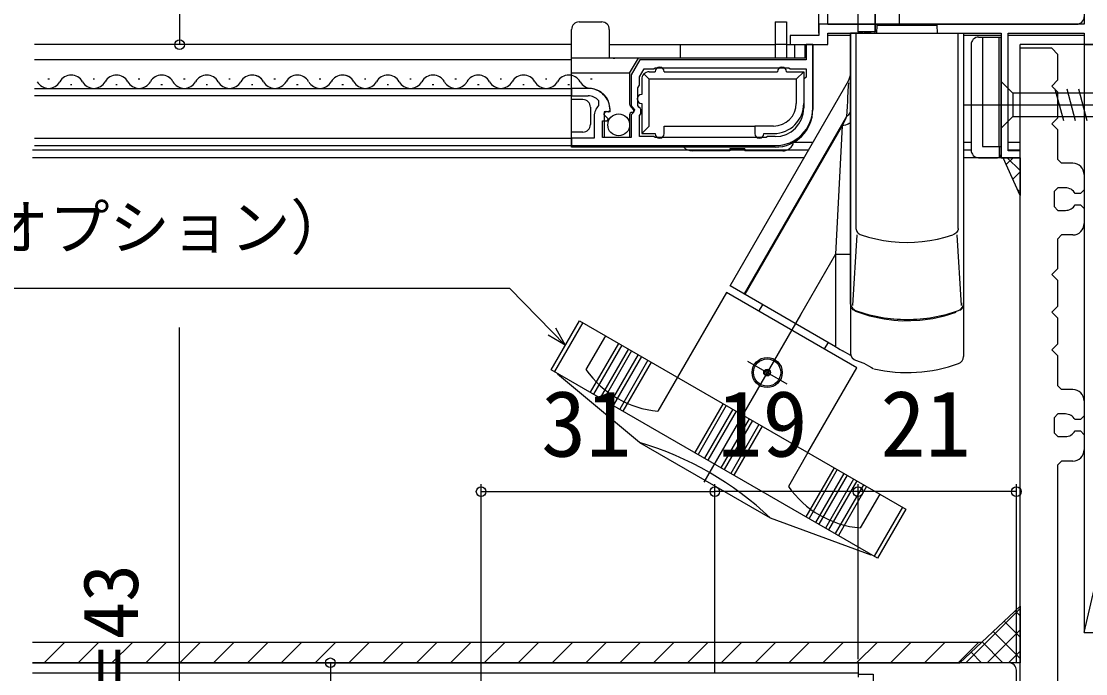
# Model space of a CAD drawing. Units: millimetres, scale not verified. Extents: x -525 to 525, y -782 to 777.
# Drawn here: x 173 to 314.2, y 193.1 to 279.6 of the extents above; entities that cross this region are included whole.
import ezdxf
from ezdxf.enums import TextEntityAlignment as Align

# ---------------------------------------------------------------- set-up
doc = ezdxf.new("R2010")
doc.units = ezdxf.units.MM
doc.header["$LTSCALE"] = 4
for name, color, linetype in [('0-2_YKK_11', 7, 'Continuous'), ('0-3_YKK_12', 2, 'Continuous'), ('0-4_YKK_13', 4, 'Continuous'), ('0-6_YKK_D', 6, 'Continuous'), ('0-8_YSS_K', 3, 'Continuous')]:
    doc.layers.add(name, color=color, linetype=linetype)
doc.styles.add('ＭＳ ゴシック', font='')
doc.styles.get('ＭＳ ゴシック').set_extended_font_data('MS Gothic')

msp = doc.modelspace()

# ---------------------------------------------------------------- linework, layer by layer
at = {"layer": '0-2_YKK_11'}
for p, q in [((249.588, 269.098), (249.578, 268.404)), ((246.001, 263.099), (273.001, 263.099)), ((305, 145.504), (305, 193.504))]:
    msp.add_line(p, q, dxfattribs=at)
for points in [[(275.95, 311.1), (314, 311.1), (314, 279.2), (278.8, 279.2), (278.8, 277.7), (275, 277.7), (275, 276.5), (280, 276.5), (280, 278), (303, 278), (303, 261.5), (305.5, 261.5), (305.5, 262.4), (303.9, 262.4), (303.9, 278), (314, 278), (314, 276.504), (323, 276.504)], [(278.001, 268.099), (278.001, 276.499), (277.101, 276.499), (277.101, 274.499), (255.056, 274.499), (253.901, 272.499), (253.901, 268.367), (254.354, 267.827), (254.201, 267.499), (253.901, 267.199), (253.901, 264.199), (250.101, 264.199), (250.101, 266.399), (250.735, 266.399), (250.837, 266.646), (250.26, 267.223), (250.53, 267.691), (250.849, 267.605), (251.101, 267.799)], [(255.001, 267.099), (255.201, 267.299), (255.201, 267.899), (255.08, 268.083), (254.938, 268.208), (254.801, 268.445), (254.801, 270.752), (255.001, 271.099), (255.001, 272.204), (255.633, 273.299), (256.901, 273.299), (257.074, 273.399)], [(257.074, 273.399), (274.828, 273.399), (275.001, 273.299), (277.101, 273.299), (277.101, 272.199), (276.801, 271.899), (276.801, 268.099)], [(248.201, 270.699), (246.001, 270.699), (246.001, 269.699), (248.201, 269.699)], [(249.001, 266.999), (249.001, 264.099), (246.001, 264.099), (246.001, 263.099)], [(273.001, 264.299), (272.001, 264.299), (271.828, 264.199), (257.074, 264.199), (256.901, 264.299), (255.001, 264.299), (255.001, 267.099)], [(304, 194.504), (284, 194.504), (284, 193.004), (286, 193.004), (286, 190.104), (290.3, 190.104), (290.3, 188.904), (291, 188.204), (291.8, 188.204), (291.8, 190.104), (297, 190.104), (297, 177.104), (291.8, 177.104), (291.8, 179.004), (291, 179.004), (290.3, 178.304), (290.3, 177.104), (284, 177.104), (284, 144.504), (304, 144.504)]]:
    msp.add_lwpolyline(points, dxfattribs=at)
for centre, radius, start, end in [((248.201, 267.799), 2.9, 359.99998, 90.00002), ((248.201, 267.799), 1.9, 43.13253, 90.00002), ((251.001, 266.999), 2, 135.34264, 180), ((273.001, 268.099), 3.8, 270, 359.99998), ((273.001, 268.099), 5, 270, 359.99998), ((304, 193.504), 1, 0.00001, 89.99999)]:
    msp.add_arc(centre, radius, start, end, dxfattribs=at)
at = {"layer": '0-3_YKK_12'}
for p, q in [((283.001, 277.7), (280, 277.7)), ((303, 277.7), (298.001, 277.7)), ((314, 277.7), (303.9, 277.7)), ((246.001, 276.5), (174.731, 276.5)), ((314, 276.5), (305.5, 276.5)), ((305.5, 261.5), (305.5, 276.5)), ((246.001, 274.5), (174.731, 274.5)), ((251.522, 274.7), (251.722, 274.7)), ((176.523, 271.96), (176.723, 271.96)), ((179.523, 271.2), (179.723, 271.2)), ((182.523, 271.96), (182.723, 271.96)), ((185.523, 271.2), (185.723, 271.2)), ((188.523, 271.96), (188.723, 271.96)), ((191.523, 271.2), (191.723, 271.2)), ((194.523, 271.96), (194.723, 271.96)), ((197.523, 271.2), (197.723, 271.2)), ((200.523, 271.96), (200.723, 271.96)), ((203.522, 271.2), (203.722, 271.2)), ((203.522, 271.2), (203.722, 271.2)), ((206.522, 271.96), (206.722, 271.96)), ((206.522, 271.96), (206.722, 271.96)), ((206.523, 271.96), (206.723, 271.96)), ((209.522, 271.2), (209.722, 271.2)), ((212.522, 271.96), (212.722, 271.96)), ((215.522, 271.2), (215.722, 271.2)), ((215.522, 271.2), (215.722, 271.2)), ((218.522, 271.96), (218.722, 271.96)), ((218.522, 271.96), (218.722, 271.96)), ((221.522, 271.2), (221.722, 271.2)), ((224.522, 271.96), (224.722, 271.96)), ((227.522, 271.2), (227.722, 271.2)), ((230.522, 271.96), (230.722, 271.96)), ((233.522, 271.2), (233.722, 271.2)), ((236.522, 271.96), (236.722, 271.96)), ((239.522, 271.2), (239.722, 271.2)), ((242.522, 271.96), (242.722, 271.96)), ((245.522, 271.2), (245.722, 271.2)), ((248.522, 271.96), (248.722, 271.96)), ((174.731, 270.7), (220.122, 270.7)), ((220.122, 269.7), (174.731, 269.7)), ((219.353, 270.7), (246.001, 270.7)), ((246.001, 269.7), (219.353, 269.7)), ((174.731, 264.1), (246.001, 264.1)), ((174.731, 263.1), (246.001, 263.1)), ((277.998, 263.5), (275.021, 263.5)), ((299, 263.5), (298.001, 263.5)), ((305.5, 263.5), (303.9, 263.5)), ((277.42, 262.5), (174.5, 262.5)), ((276.843, 261.5), (174.5, 261.5)), ((299, 262.5), (298.001, 262.5)), ((305.5, 261.5), (298.001, 261.5)), ((305.5, 262.5), (303.9, 262.5)), ((284, 194.504), (174.5, 194.504)), ((284, 194.504), (283.999, 192.604)), ((284, 193.104), (174.5, 193.104))]:
    msp.add_line(p, q, dxfattribs=at)
msp.add_lwpolyline([(278.8, 278), (278.8, 281.5), (174.5, 281.5)], dxfattribs=at)
for centre, start, end in [((176.623, 272.418), 209.19064, 330.80936), ((179.623, 270.742), 29.19937, 150.80063), ((179.623, 270.742), 29.19937, 59.30804), ((182.623, 272.418), 209.19064, 330.80936), ((185.623, 270.742), 29.19937, 150.80063), ((188.623, 272.418), 209.19064, 330.80936), ((191.623, 270.742), 29.19937, 150.80063), ((191.623, 270.742), 29.19937, 59.30804), ((194.623, 272.418), 209.19064, 330.80936), ((197.623, 270.742), 29.19937, 150.80063), ((200.623, 272.418), 209.19064, 330.80936), ((203.622, 270.742), 29.19937, 150.80063), ((203.622, 270.742), 29.19937, 93.33622), ((203.623, 270.742), 29.19937, 59.30804), ((206.622, 272.418), 209.19064, 330.80936), ((206.622, 272.418), 209.19064, 330.80936), ((206.623, 272.418), 209.19064, 330.80936), ((209.622, 270.742), 29.19937, 150.80063), ((209.622, 270.742), 29.19937, 150.80063), ((212.622, 272.418), 209.19064, 330.80936), ((215.622, 270.742), 29.19937, 150.80063), ((215.622, 270.742), 29.19937, 93.33622), ((218.622, 272.418), 209.19064, 330.80936), ((218.622, 272.418), 209.19064, 330.80936), ((221.622, 270.742), 29.19937, 150.80063), ((224.622, 272.418), 209.19064, 330.80936), ((227.622, 270.742), 29.19937, 150.805), ((230.622, 272.418), 209.19064, 330.80936), ((233.622, 270.742), 29.19937, 150.80063), ((236.622, 272.418), 209.19064, 330.80936), ((239.622, 270.742), 29.19937, 150.80063), ((242.622, 272.418), 209.19064, 330.80936), ((245.622, 270.742), 29.19937, 150.80063), ((248.622, 272.418), 209.19064, 271.23676)]:
    msp.add_arc(centre, 1.718, start, end, dxfattribs=at)
at = {"layer": '0-4_YKK_13'}
for p, q in [((286.251, 278), (286.251, 290.687)), ((289.451, 290.687), (289.451, 279.1)), ((283.951, 285.187), (283.951, 278.187)), ((279.999, 279.2), (279.999, 280.7)), ((247.001, 279.499), (250.001, 279.499)), ((251.001, 278.499), (251.001, 274.699)), ((273.001, 279.499), (273.001, 274.699)), ((273.001, 279.499), (274.501, 279.499)), ((274.501, 279.499), (274.501, 274.699)), ((279.999, 279.2), (312.999, 279.2)), ((286.251, 278.187), (283.951, 278.187)), ((286.501, 278), (286.539, 279.1)), ((294.463, 279.1), (294.501, 278)), ((283.001, 242.142), (283.001, 278)), ((284.651, 278), (283.001, 278)), ((283.001, 278), (283.001, 242.235)), ((283.718, 278), (283.718, 252.102)), ((284.651, 278), (284.751, 278)), ((285.751, 278), (284.751, 278)), ((294.501, 278), (298.001, 278)), ((296.351, 278), (298.001, 278)), ((297.284, 252.102), (297.284, 278)), ((298.001, 278), (298.001, 242.142)), ((300, 277.501), (303, 277.501)), ((300, 277.5), (303, 277.5)), ((300.5, 277.501), (300.5, 263.001)), ((300.5, 277.5), (300.5, 263)), ((302.7, 263.001), (302.7, 277.501)), ((302.7, 263), (302.7, 277.5)), ((303, 262.001), (303, 277.5)), ((303, 262), (303, 277.498)), ((251.001, 276.499), (273.001, 276.499)), ((260.401, 276.499), (260.401, 274.699)), ((274.501, 276.499), (273.001, 276.499)), ((274.501, 276.499), (278.001, 276.499)), ((275.601, 274.699), (275.601, 276.499)), ((277.001, 274.699), (277.001, 276.499)), ((278.001, 276.499), (278.001, 267.899)), ((299, 276.501), (299, 262.501)), ((277.001, 274.699), (246.001, 274.699)), ((253.701, 272.699), (254.856, 274.699)), ((253.701, 272.699), (246.001, 272.699)), ((253.701, 272.699), (253.701, 268.604)), ((256.301, 272.899), (257.101, 272.899)), ((258.301, 272.899), (273.301, 272.899)), ((274.501, 272.899), (276.801, 272.899)), ((276.801, 272.899), (275.801, 271.899)), ((276.801, 272.899), (276.801, 268.699)), ((255.301, 271.899), (255.301, 269.899)), ((256.301, 265.699), (256.301, 271.899)), ((267.028, 244.5), (282.733, 271.702)), ((275.801, 271.899), (275.801, 268.699)), ((303, 271.604), (303, 265.404)), ((303, 271.604), (304.55, 270.054)), ((248.301, 270.699), (246.001, 270.699)), ((318.084, 270.054), (304.55, 270.054)), ((304.55, 270.054), (304.55, 266.954)), ((311.294, 266.404), (310.169, 270.604)), ((312.847, 266.404), (311.721, 270.604)), ((314.4, 266.404), (313.274, 270.604)), ((247.501, 269.199), (246.001, 269.199)), ((254.201, 267.899), (253.771, 268.411)), ((255.301, 268.699), (255.301, 264.699)), ((298, 268.504), (328, 268.504)), ((248.501, 268.199), (248.501, 265.899)), ((250.301, 267.599), (250.301, 264.199)), ((251.101, 267.599), (250.301, 267.599)), ((251.101, 267.599), (251.101, 267.899)), ((253.701, 267.199), (253.701, 264.199)), ((254.201, 267.499), (254.001, 267.499)), ((254.201, 267.899), (254.201, 267.499)), ((282.484, 266.964), (268.893, 243.423)), ((303, 265.404), (304.55, 266.954)), ((304.55, 266.954), (318.084, 266.954)), ((256.301, 265.699), (255.301, 264.699)), ((281.895, 265.74), (268.981, 243.372)), ((272.801, 265.699), (270.301, 265.699)), ((281.895, 265.74), (281.001, 248.702)), ((247.501, 264.899), (246.001, 264.899)), ((253.701, 264.199), (250.301, 264.199)), ((255.301, 264.699), (257.101, 264.699)), ((271.501, 264.699), (272.801, 264.699)), ((268.999, 262.681), (266.999, 262.681)), ((266.999, 262.681), (266.999, 262.399)), ((268.999, 262.681), (268.999, 262.399)), ((300.5, 263.001), (303, 263.001)), ((300.5, 263), (303, 263)), ((302.7, 263.001), (302.7, 261.543)), ((302.7, 263), (302.7, 261.542)), ((266.999, 262.399), (262.001, 262.399)), ((274.001, 262.399), (268.999, 262.399)), ((300, 261.501), (302.5, 261.501)), ((300, 261.5), (302.5, 261.5)), ((283.294, 241.88), (283.867, 251.274)), ((297.708, 241.88), (297.136, 251.274)), ((281.001, 248.702), (275.688, 239.5)), ((281.001, 248.702), (283.001, 248.702)), ((281.001, 248.702), (281.001, 236.432)), ((281.001, 236.432), (267.028, 244.5)), ((270.858, 241.134), (271.358, 242)), ((283.001, 242.142), (283.001, 235.629)), ((298.001, 242.142), (298.001, 235.146)), ((276.352, 240.649), (263.542, 218.461)), ((247.471, 239.626), (243.721, 233.131)), ((250.502, 237.876), (247.911, 233.388)), ((252.234, 236.876), (248.484, 230.381)), ((252.667, 236.626), (248.917, 230.131)), ((253.533, 236.126), (249.783, 229.631)), ((253.966, 235.876), (250.216, 229.381)), ((280.018, 237), (279.518, 236.134)), ((281.278, 236.273), (281.613, 236.079)), ((281.613, 236.079), (281.955, 235.882)), ((283.055, 235.247), (281.955, 235.882)), ((254.832, 235.376), (251.082, 228.881)), ((255.265, 235.126), (251.515, 228.631)), ((256.131, 234.626), (252.381, 228.131)), ((269.34, 234.505), (274.537, 231.505)), ((283.001, 235.629), (283.001, 235.571)), ((283.001, 235.571), (283.055, 235.247)), ((283.659, 234.628), (284.761, 234.262)), ((256.564, 234.376), (252.814, 227.881)), ((271.692, 233.036), (271.542, 233.234)), ((271.789, 233.204), (271.542, 233.234)), ((271.71, 232.609), (271.692, 233.036)), ((272.167, 233.402), (271.789, 233.204)), ((272.167, 233.402), (272.185, 232.975)), ((244.154, 232.881), (244.109, 232.804)), ((255.028, 223.716), (244.109, 232.804)), ((260.028, 232.376), (257.437, 227.888)), ((271.71, 232.609), (272.088, 232.807)), ((272.335, 232.777), (272.088, 232.807)), ((272.335, 232.777), (272.185, 232.975)), ((266.09, 228.876), (262.34, 222.381)), ((266.523, 228.626), (262.773, 222.131)), ((267.389, 228.126), (263.639, 221.631)), ((267.822, 227.876), (264.072, 221.381)), ((269.555, 226.876), (265.805, 220.381)), ((269.988, 226.626), (266.238, 220.131)), ((270.854, 226.126), (267.104, 219.631)), ((271.287, 225.876), (267.537, 219.381)), ((255.028, 223.716), (272.349, 213.716)), ((277.349, 222.376), (274.758, 217.888)), ((280.813, 220.376), (277.063, 213.881)), ((281.246, 220.126), (277.496, 213.631)), ((282.112, 219.626), (278.362, 213.131)), ((282.545, 219.376), (278.795, 212.881)), ((283.411, 218.876), (279.661, 212.381)), ((283.844, 218.626), (280.094, 212.131)), ((284.71, 218.126), (280.96, 211.631)), ((285.143, 217.876), (281.393, 211.381)), ((286.875, 216.876), (284.284, 212.388)), ((289.906, 215.126), (286.156, 208.631)), ((272.349, 213.716), (285.678, 208.804)), ((285.723, 208.881), (285.678, 208.804))]:
    msp.add_line(p, q, dxfattribs=at)
for points in [[(286.251, 297.963), (286.251, 285.187), (286.251, 278.187)], [(273.001, 262.899), (246.001, 262.899), (246.001, 278.499)], [(286.539, 279.1), (290.501, 279.1), (294.463, 279.1)], [(283.001, 278), (298.001, 278), (298.001, 242.235)], [(275.801, 271.899), (256.301, 271.899), (255.594, 272.606)], [(282.72, 271.444), (282.696, 270.987), (282.66, 270.304), (282.612, 269.402), (282.591, 268.995), (282.554, 268.286), (282.52, 267.641), (282.484, 266.964)], [(282.484, 266.964), (282.321, 266.624), (282.123, 266.212), (281.895, 265.74)], [(283.001, 267.821), (282.993, 267.703), (282.967, 267.587), (282.926, 267.473), (282.868, 267.362), (282.794, 267.254), (282.705, 267.152), (282.601, 267.055), (282.484, 266.964)], [(258.301, 264.699), (258.301, 265.699), (270.301, 265.699), (270.301, 264.699)], [(283.001, 266.256), (282.925, 266.098), (282.831, 266.023), (282.702, 265.953), (282.541, 265.888), (282.35, 265.83), (282.134, 265.78), (282.054, 265.766), (281.895, 265.74)], [(283.718, 252.102), (283.733, 251.967), (283.773, 251.835), (283.836, 251.71), (283.921, 251.594), (284.026, 251.491), (284.148, 251.404), (284.284, 251.333), (284.431, 251.282)], [(297.284, 252.102), (297.269, 251.967), (297.229, 251.835), (297.166, 251.71), (297.081, 251.594), (296.976, 251.491), (296.855, 251.404), (296.718, 251.333), (296.572, 251.282)], [(284.431, 251.282), (285.384, 250.98), (286.356, 250.729), (287.374, 250.525), (288.402, 250.377), (289.45, 250.288), (290.501, 250.258)], [(290.501, 250.258), (291.501, 250.285), (292.501, 250.366), (293.53, 250.508), (294.549, 250.707), (295.568, 250.966), (296.572, 251.282)], [(277.349, 222.376), (283.849, 233.635), (266.528, 243.635), (260.028, 232.376)], [(283.001, 242.235), (283.062, 241.871), (283.242, 241.548), (283.513, 241.317), (283.667, 241.245)], [(283.659, 241.144), (283.371, 241.317), (283.156, 241.575), (283.027, 241.9), (283.001, 242.142)], [(297.335, 241.245), (297.622, 241.409), (297.839, 241.658), (297.97, 241.974), (298.001, 242.235)], [(298.001, 242.142), (297.939, 241.773), (297.757, 241.446), (297.615, 241.303), (297.481, 241.21)], [(283.659, 241.144), (285.536, 240.527), (287.467, 240.108), (288.754, 239.945), (289.832, 239.875), (292.207, 239.94), (293.912, 240.174), (295.486, 240.533), (297.035, 241.028)], [(281.001, 236.432), (281.094, 236.379), (281.186, 236.326), (281.278, 236.273)], [(283.055, 235.247), (283.216, 234.95), (283.465, 234.724), (283.659, 234.628)], [(284.761, 234.262), (285.095, 234.069), (285.367, 233.912), (285.773, 233.678), (286.016, 233.537)]]:
    msp.add_lwpolyline(points, dxfattribs=at)
msp.add_lwpolyline([(243.288, 233.381), (247.038, 239.876), (290.339, 214.876), (286.589, 208.381)], close=True, dxfattribs=at)
for centre, radius in [((252.251, 265.849), 1.45), ((271.939, 233.005), 2), ((271.939, 233.005), 1.8), ((271.939, 233.005), 0.458)]:
    msp.add_circle(centre, radius, dxfattribs=at)
for centre, radius, start, end in [((312.999, 280.2), 1, 270, 0), ((247.001, 278.499), 1, 90, 180), ((250.001, 278.499), 1, 0, 90), ((300, 276.501), 1, 90, 179.99987), ((256.301, 271.899), 1, 90, 180), ((257.701, 272.899), 0.6, 0, 180), ((273.901, 272.899), 0.6, 360, 180), ((281.001, 272.702), 2, 328.71295, 0), ((248.301, 267.899), 2.8, 360, 90), ((255.301, 269.299), 0.6, 90, 270), ((247.501, 268.199), 1, 0, 90), ((254.001, 268.604), 0.3, 180, 220), ((272.801, 268.699), 4, 270, 0), ((272.801, 268.699), 3, 270, 0), ((254.001, 267.199), 0.3, 90, 180), ((273.001, 267.899), 5, 270, 0), ((247.501, 265.899), 1, 270, 0), ((257.701, 264.699), 0.6, 180, 0), ((270.901, 264.699), 0.6, 180, 0), ((262.001, 263.899), 1.5, 221.81031, 270), ((274.001, 263.899), 1.5, 270, 346.33514), ((300, 262.501), 1, 179.99987, 270), ((302.5, 262.001), 0.5, 270, 359.99991), ((302.5, 262), 0.5, 270, 359.99991), ((290.501, 260.041), 20, 250.01919, 270), ((290.501, 260.041), 20, 270, 289.98081), ((297.001, 235.146), 1, 290.00519, 0), ((258.607, 240.914), 13.078, 215.13055, 264.86945), ((290.501, 253), 20, 257.27453, 290.00519), ((242.876, 182.667), 42.81, 46.49148, 73.50852), ((285.453, 225.414), 13.078, 215.13055, 264.86945)]:
    msp.add_arc(centre, radius, start, end, dxfattribs=at)
at = {"layer": '0-6_YKK_D'}
for p, q in [((194, 347.5), (194, 276.5)), ((234, 174.204), (234, 218.204)), ((265, 193.104), (265, 218.204)), ((265, 193.104), (265, 218.204)), ((284, 195.004), (284, 218.204)), ((284.001, 195.042), (284.001, 218.204)), ((305, 194.504), (305, 218.204)), ((234, 217.204), (265, 217.204)), ((284.001, 217.204), (265, 217.204)), ((305, 217.204), (284, 217.204)), ((214, 194.504), (214, 144.504))]:
    msp.add_line(p, q, dxfattribs=at)
for points in [[(245.163, 236.629), (243.383, 238.455), (237.813, 244.169), (112.722, 244.169)], [(214, 123.004), (194, 126.355), (194, 238.991)], [(243.872, 238.932), (245.163, 236.629), (242.894, 237.978)]]:
    msp.add_lwpolyline(points, dxfattribs=at)
for centre in [(194, 276.5), (234, 217.204), (265, 217.204), (265, 217.204), (284.001, 217.204), (284, 217.204), (305, 217.204), (214, 194.504)]:
    msp.add_circle(centre, 0.637, dxfattribs=at)
at = {"layer": '0-8_YSS_K'}
for p, q in [((305.492, 131.706), (305.502, 276.006)), ((309.702, 276.006), (305.502, 276.006)), ((309.702, 276.006), (310.502, 275.206)), ((314, 198.504), (332, 276.504)), ((310.502, 271.806), (310.502, 275.206)), ((309.702, 271.006), (310.502, 271.806)), ((309.702, 271.006), (310.502, 270.206)), ((310.502, 266.806), (310.502, 270.206)), ((309.702, 266.006), (310.502, 266.806)), ((309.702, 266.006), (310.502, 265.206)), ((310.501, 261.256), (310.502, 265.206)), ((303.67, 260.604), (304.566, 261.5)), ((305.5, 259.79), (303.79, 261.5)), ((311.001, 260.756), (310.501, 261.256)), ((312.501, 260.755), (311.001, 260.756)), ((304.542, 258.648), (305.5, 259.606)), ((314.001, 259.255), (314.001, 257.255)), ((305.5, 256.961), (305.129, 257.332)), ((310.001, 257.006), (310.501, 257.506)), ((310.001, 257.006), (310.001, 255.006)), ((311.501, 257.506), (310.501, 257.506)), ((314.001, 257.255), (313.501, 256.755)), ((305.415, 256.692), (305.5, 256.777)), ((313.501, 256.755), (312.8, 256.755)), ((310.501, 254.506), (310.001, 255.006)), ((310.501, 254.506), (311.501, 254.506)), ((312.8, 255.255), (313.501, 255.255)), ((313.501, 255.255), (314.001, 254.755)), ((314.001, 254.755), (314.001, 252.755)), ((310.5, 250.756), (311.001, 251.256)), ((310.5, 246.806), (310.5, 250.756)), ((312.501, 251.255), (311.001, 251.256)), ((309.7, 246.006), (310.5, 246.806)), ((309.7, 246.006), (310.5, 245.206)), ((310.5, 241.806), (310.5, 245.206)), ((309.7, 241.006), (310.5, 241.806)), ((309.7, 241.006), (310.5, 240.206)), ((310.499, 236.806), (310.5, 240.206)), ((309.699, 236.006), (310.499, 236.806)), ((309.699, 236.006), (310.499, 235.206)), ((310.499, 231.256), (310.499, 235.206)), ((310.999, 230.756), (310.499, 231.256)), ((312.499, 230.755), (310.999, 230.756)), ((313.999, 229.255), (313.999, 227.255)), ((309.999, 227.006), (310.499, 227.506)), ((311.499, 227.506), (310.499, 227.506)), ((309.999, 227.006), (309.999, 225.006)), ((313.499, 226.755), (312.798, 226.755)), ((313.999, 227.255), (313.499, 226.755)), ((310.499, 224.506), (309.999, 225.006)), ((312.798, 225.255), (313.499, 225.255)), ((313.499, 225.255), (313.999, 224.755)), ((313.999, 224.755), (313.998, 222.755)), ((310.499, 224.506), (311.499, 224.506)), ((310.496, 191.255), (310.498, 220.756)), ((310.498, 220.756), (310.998, 221.256)), ((312.498, 221.255), (310.998, 221.256)), ((298.301, 194.504), (305.493, 201.696)), ((305.493, 200.714), (304.827, 201.38)), ((305.493, 197.886), (303.367, 200.011)), ((301.129, 194.504), (305.493, 198.867)), ((305.493, 195.058), (301.907, 198.643)), ((300.372, 197.204), (174.5, 197.204)), ((176.051, 194.504), (178.751, 197.204)), ((180.541, 194.504), (183.241, 197.204)), ((185.031, 194.504), (187.731, 197.204)), ((189.521, 194.504), (192.221, 197.204)), ((194.012, 194.504), (196.712, 197.204)), ((198.502, 194.504), (201.202, 197.204)), ((202.992, 194.504), (205.692, 197.204)), ((207.482, 194.504), (210.182, 197.204)), ((211.972, 194.504), (214.672, 197.204)), ((216.462, 194.504), (219.162, 197.204)), ((220.952, 194.504), (223.652, 197.204)), ((225.442, 194.504), (228.142, 197.204)), ((229.933, 194.504), (232.633, 197.204)), ((234.423, 194.504), (237.123, 197.204)), ((238.913, 194.504), (241.613, 197.204)), ((243.403, 194.504), (246.103, 197.204)), ((247.893, 194.504), (250.593, 197.204)), ((252.383, 194.504), (255.083, 197.204)), ((256.873, 194.504), (259.573, 197.204)), ((261.363, 194.504), (264.063, 197.204)), ((265.854, 194.504), (268.554, 197.204)), ((270.344, 194.504), (273.044, 197.204)), ((274.834, 194.504), (277.534, 197.204)), ((279.324, 194.504), (282.024, 197.204)), ((283.814, 194.504), (286.514, 197.204)), ((288.304, 194.504), (291.004, 197.204)), ((292.794, 194.504), (295.494, 197.204)), ((297.284, 194.504), (299.984, 197.204)), ((303.218, 194.504), (300.448, 197.274)), ((300.389, 194.504), (298.988, 195.906)), ((303.957, 194.504), (305.493, 196.039)), ((297.561, 194.504), (297.528, 194.537))]:
    msp.add_line(p, q, dxfattribs=at)
for points in [[(332, 198.504), (332, 276.504), (314, 276.504), (314, 198.504)], [(303.27, 261.5), (305.5, 261.5), (305.5, 256.5)], [(305.493, 202.004), (305.493, 194.504), (297.493, 194.504)]]:
    msp.add_lwpolyline(points, close=True, dxfattribs=at)
msp.add_lwpolyline([(174.5, 194.504), (297.492, 194.504), (300.372, 197.204)], dxfattribs=at)
for centre, start, end in [((312.501, 259.255), 359.99576, 89.99576), ((311.501, 256.006), 29.99576, 89.99576), ((311.501, 256.006), 269.99576, 329.99576), ((312.501, 252.755), 269.99576, 359.99576), ((312.499, 229.255), 359.99576, 89.99576), ((311.499, 226.006), 29.99576, 89.99576), ((311.499, 226.006), 269.99576, 329.99576), ((312.498, 222.755), 269.99576, 359.99576)]:
    msp.add_arc(centre, 1.5, start, end, dxfattribs=at)

# ---------------------------------------------------------------- texts
at = {"layer": '0-6_YKK_D', "style": 'ＭＳ ゴシック'}
for s, height, p in [('汎用ハンドル（オプション）', 5.865, (112.711, 247.584)), ('31', 8.798, (241.966, 219.204)), ('19', 8.798, (265.33, 219.204)), ('21', 8.798, (286.966, 219.204))]:
    msp.add_text(s, height=height, dxfattribs=at).set_placement(p, align=Align.BOTTOM_LEFT)
msp.add_text('ハンドル出幅＝43', height=7.331, rotation=90, dxfattribs=at).set_placement((190.693, 127.616), align=Align.BOTTOM_LEFT)

doc.saveas('drawing.dxf')
